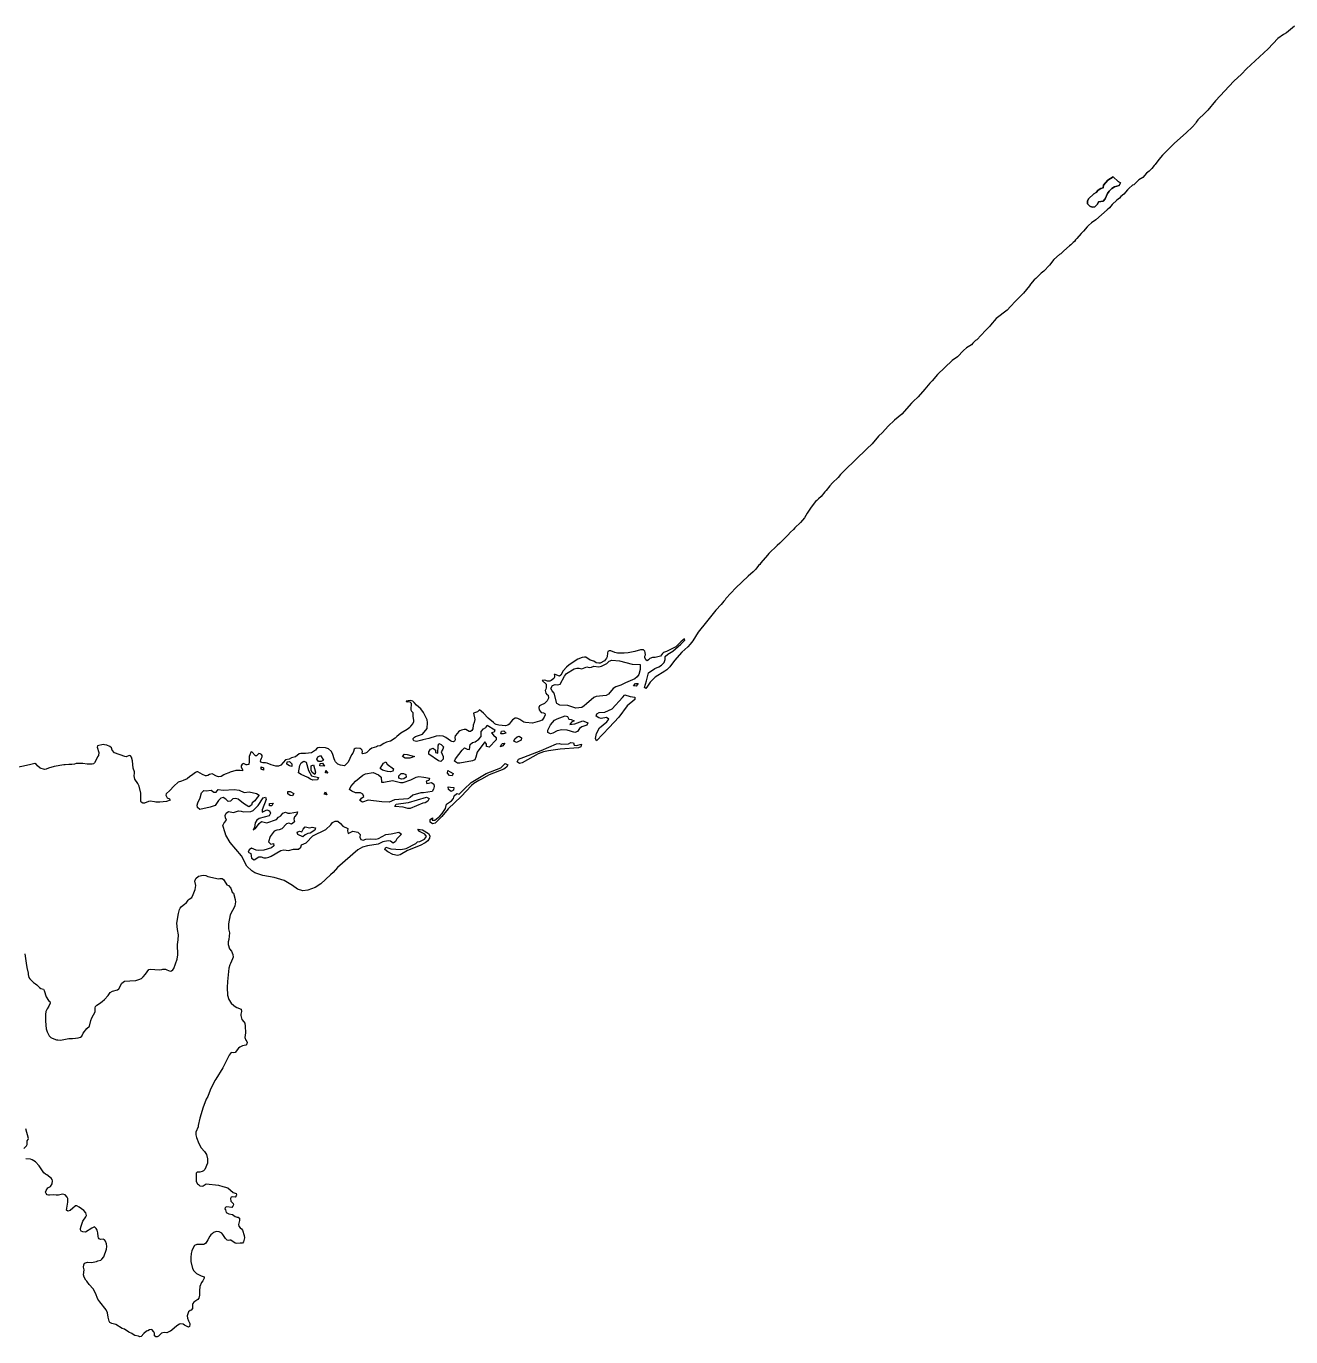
# Model space of a CAD drawing. Extents: x -58026 to 762744, y 5667851 to 6223244.
# Drawn here: x 436561 to 545289, y 5667851 to 5780524 of the extents above; entities that cross this region are included whole.
import ezdxf

# ---------------------------------------------------------------- set-up
doc = ezdxf.new("R2010")
doc.units = 0

# ---------------------------------------------------------------- blocks, each defined once
blk = doc.blocks.new('REGION0')
at = {"color": 7, "linetype": 'CONTINUOUS'}
for points in [[(545594.464255, 5780523.912166), (544912.244327, 5779952.608453), (544652.409527, 5779817.106035), (544172.600339, 5779457.009331), (543346.028661, 5778584.876851), (541477.833686, 5776845.810833), (541062.078216, 5776391.103387), (540386.356014, 5775793.974931), (538803.079696, 5774102.029322), (538170.450276, 5773319.888524), (538051.569939, 5773180.416913), (537935.856006, 5773079.987356), (537297.578182, 5772461.573232), (537156.862849, 5772271.70188), (537105.293339, 5772158.65489), (536836.734436, 5771868.054041), (536287.25611, 5771351.579168), (535303.823736, 5770481.896189), (534613.283751, 5769787.497532), (534485.786507, 5769674.750482), (534255.917105, 5769447.036832), (533936.324672, 5769068.343914), (533640.876071, 5768639.281248), (533538.80901, 5768551.049208), (533346.441709, 5768298.080699), (533116.770207, 5768058.349495), (532886.760627, 5767882.415306), (532554.519068, 5767528.467351), (532235.693498, 5767302.723301), (531788.768738, 5766899.375401), (531686.586235, 5766861.163179), (531367.422586, 5766558.494786), (531252.665171, 5766458.075227), (530919.730961, 5766092.079724), (530677.303139, 5765891.050643), (530549.385357, 5765751.399068), (530319.400513, 5765575.504871), (529936.80983, 5765197.451823), (529706.256023, 5764906.701004), (529489.184172, 5764730.066958), (528531.470586, 5763872.901431), (528148.46761, 5763608.825183), (527905.479071, 5763381.761401), (527790.952539, 5763268.314493), (527471.15396, 5762902.678917), (527266.384909, 5762713.307463), (526882.499627, 5762259.319871), (526780.407829, 5762171.117824), (526691.014631, 5762006.301372), (526588.485803, 5761943.174222), (526384.285715, 5761728.917833), (526269.041795, 5761653.393206), (525771.668959, 5761224.92042), (525515.50356, 5760960.534235), (525413.964233, 5760897.387089), (524928.481905, 5760469.154254), (524531.122914, 5759988.922004), (524058.767969, 5759471.937235), (523815.647496, 5759294.793292), (523356.114839, 5758828.218262), (523215.572669, 5758715.221262), (522908.753048, 5758348.825841), (522818.848608, 5758209.934112), (522319.175181, 5757565.545275), (521616.060284, 5756897.711211), (521194.689395, 5756417.818892), (520900.444687, 5756114.670597), (519968.919903, 5755384.909137), (519457.199297, 5754829.262238), (519380.818041, 5754715.595374), (519035.333657, 5754374.334837), (518293.636454, 5753554.721667), (518191.833261, 5753504.581873), (517948.910688, 5753277.428109), (517833.988356, 5753138.09647), (517413.211167, 5752862.062656), (517157.309635, 5752634.698935), (516633.170789, 5752104.636827), (516187.252021, 5751790.190832), (514921.918968, 5750592.49462), (514461.322597, 5750036.757738), (514244.118812, 5749822.221406), (513834.34158, 5749317.614118), (513258.583748, 5748673.465232), (512811.626004, 5748270.067343), (512671.009621, 5748118.058284), (511839.845008, 5747184.588289), (511214.719306, 5746655.316021), (510678.03853, 5746150.958681), (510179.074245, 5745607.449311), (509834.134087, 5745293.083299), (509283.913634, 5744623.539583), (508836.568336, 5744194.067001), (506919.929025, 5742340.574274), (506562.042891, 5741974.918702), (506369.758048, 5741721.860212), (505872.113099, 5741255.315175), (505641.748946, 5741002.486638), (505346.498246, 5740611.336255), (505232.243827, 5740484.911989), (504899.268388, 5740080.894225), (504669.184595, 5739903.930246), (504528.766113, 5739740.013611), (504426.517643, 5739664.838912), (504042.211824, 5739184.686646), (503708.939535, 5738653.784709), (503490.515366, 5738261.304598), (503131.812893, 5737844.6794), (502659.713569, 5737403.659169), (502532.117375, 5737251.910057), (502276.174614, 5737024.516342), (502046.041345, 5736759.600265), (501343.281019, 5736078.778844), (501113.477585, 5735889.837303), (500422.987075, 5735195.178699), (500283.088081, 5735057.256772), (499719.633048, 5734400.360482), (499630.314063, 5734235.464046), (499515.020668, 5734159.999406), (499284.714237, 5733857.171046), (499054.069726, 5733617.249881), (498632.533919, 5733239.246823), (497584.734485, 5732241.99981), (496716.273918, 5731321.587157), (496651.857382, 5731207.160448), (496537.083475, 5731106.800876), (496318.55211, 5730816.200027), (495858.780323, 5730310.432975), (495154.601712, 5729464.495163), (495039.712364, 5729326.053342), (494334.882331, 5728416.128555), (493885.805405, 5727694.755388), (493643.534253, 5727391.637087), (493438.303435, 5727177.310712), (492939.97408, 5726697.638348), (492300.525347, 5726004.07952), (491903.471452, 5725459.740319), (491635.720642, 5725182.94666), (491482.199513, 5725069.709709), (490640.669874, 5724566.542127), (490218.441416, 5724124.622078), (490039.102549, 5723871.843531), (489923.998808, 5723695.37945), (489821.618406, 5723581.172696), (489707.669083, 5723670.694474), (489902.163813, 5724240.628466), (489994.113222, 5724697.475476), (490071.129408, 5724926.04895), (490173.897366, 5725026.148575), (490314.126194, 5725102.223091), (490607.595792, 5725303.532115), (490951.200124, 5725452.951701), (491181.044788, 5725591.913416), (491423.67051, 5725831.084733), (491501.420576, 5726071.625771), (491502.797632, 5726325.504095), (491720.339496, 5726528.132851), (492166.101593, 5726804.776541), (492856.12209, 5727384.428554), (493175.211527, 5727737.236741), (493159.882502, 5727849.40391), (493035.419728, 5727776.178815), (492831.376311, 5727599.784719), (492409.980684, 5727170.852027), (492307.385889, 5727107.614899), (491620.135997, 5726769.823655), (491365.11677, 5726682.331464), (491262.81058, 5726607.096778), (491097.12683, 5726366.675715), (490752.961781, 5726292.160882), (490638.781575, 5726254.748497), (490409.975888, 5726256.698101), (490181.211429, 5726156.768441), (490078.798043, 5726042.571685), (489963.446927, 5725967.08705), (489824.834285, 5726044.031388), (489762.223589, 5726260.547317), (489763.732579, 5726374.624097), (489802.438572, 5726476.313398), (489777.783497, 5726691.779541), (489740.281397, 5726806.79613), (489627.049463, 5726909.295266), (489385.93273, 5726923.072462), (488902.379929, 5726773.612884), (488330.151318, 5726663.165365), (487974.104008, 5726627.462632), (487390.314723, 5726630.671979), (487162.284145, 5726682.681393), (486819.553873, 5726812.175035), (486680.388758, 5726826.142192), (486577.752735, 5726762.945055), (486539.005512, 5726661.12578), (486499.532656, 5726318.40554), (486459.944357, 5726204.598705), (486268.005839, 5725977.574915), (485911.595711, 5725776.885765), (485784.857085, 5725765.11816), (485569.145798, 5725804.460152), (485353.442757, 5725932.674055), (485062.578845, 5726023.235621), (484922.762309, 5726113.187312), (484796.790546, 5726202.379157), (484670.431228, 5726266.616082), (484568.273463, 5726280.393277), (484352.842535, 5726255.678308), (483996.358194, 5726105.948785), (483256.029802, 5725628.056059), (483026.630413, 5725426.177151), (482732.633081, 5725110.851334), (482526.223106, 5724718.58118), (482411.721313, 5724656.083901), (482044.970896, 5724784.987663), (481943.126473, 5724785.867484), (481980.265756, 5724683.638292), (481979.82048, 5724569.681488), (481928.292199, 5724455.604708), (481813.246179, 5724367.122718), (481698.488764, 5724266.773144), (481583.335549, 5724229.220788), (481367.673737, 5724217.513171), (481140.137909, 5724295.547287), (480923.725726, 5724270.842316), (481252.240163, 5723964.134745), (481262.415535, 5723634.481845), (481224.039375, 5723520.764992), (481184.451077, 5723405.928366), (481247.474065, 5723177.384886), (481334.945981, 5723062.288313), (481436.691454, 5723023.586191), (481459.878768, 5722744.223055), (481344.634848, 5722528.796904), (481242.336904, 5722402.612588), (481114.650005, 5722301.883092), (480809.050769, 5722151.243754), (480706.513695, 5722089.076408), (480629.291364, 5721962.502172), (480678.980821, 5721746.6861), (480741.385371, 5721631.099628), (480842.56188, 5721529.250359), (481046.061072, 5721502.775748), (481159.416693, 5721438.238884), (481171.867918, 5721324.532029), (481106.602061, 5721108.216059), (480914.968639, 5720869.184713), (480685.264155, 5720768.205267), (480087.283772, 5720594.290667), (479478.394138, 5720648.899552), (479351.614282, 5720688.191554), (478997.776857, 5720918.294717), (478833.132084, 5720995.648972), (478718.358177, 5721034.181129), (478591.413404, 5721035.390882), (478375.57843, 5720896.769099), (478247.53696, 5720758.047335), (478080.220533, 5720505.478745), (477978.606994, 5720442.281608), (477762.269023, 5720367.556818), (477203.852201, 5720447.43056), (476975.763902, 5720499.369988), (476861.732121, 5720550.859507), (476748.203337, 5720666.375994), (476267.454123, 5721036.700616), (475877.137083, 5721470.962223), (475523.299659, 5721740.197421), (475356.791325, 5721588.548289), (475026.405081, 5721476.441108), (475137.220983, 5720930.062322), (475071.715996, 5720676.743884), (474981.333296, 5720422.905552), (474953.264442, 5720105.450169), (474877.105825, 5719978.825943), (474762.117526, 5719891.353748), (474660.066957, 5719892.133589), (474356.619887, 5720058.389748), (474229.600901, 5720059.649492), (473974.779575, 5720010.109576), (473847.579181, 5719934.344997), (473732.417719, 5719846.852806), (473630.40838, 5719758.630763), (473438.6925, 5719518.639613), (473412.800549, 5719379.07802), (473436.482613, 5719162.652073), (473371.967128, 5719049.365132), (473269.891821, 5719011.182904), (473168.682328, 5719024.940104), (473054.551597, 5719076.379634), (472638.054002, 5719383.217178), (472409.874999, 5719486.186219), (472054.421388, 5719514.360484), (471813.016051, 5719490.095423), (471188.929325, 5719278.578477), (470668.228996, 5719180.258489), (470565.848593, 5719155.023626), (470107.808434, 5719031.138842), (469892.451718, 5719095.355771), (469830.30279, 5719197.984881), (469830.088398, 5719298.964327), (469932.485292, 5719413.101095), (470034.42042, 5719463.300877), (470619.82589, 5719663.000229), (471029.124863, 5720142.762574), (471071.566223, 5720675.444149), (471034.534137, 5720904.567511), (470707.973965, 5721528.120589), (470494.225189, 5721847.355609), (470127.911802, 5722141.275783), (469913.404409, 5722396.473838), (469799.504561, 5722485.92563), (469571.902767, 5722563.959747), (469240.708431, 5722489.784845), (469227.968602, 5722477.52734), (469329.755304, 5722438.745234), (469431.220418, 5722462.890319), (469545.450099, 5722449.453054), (469646.915213, 5722334.656421), (469670.630261, 5722208.242152), (469643.353008, 5721852.824496), (469629.862807, 5721738.587749), (469692.341569, 5721623.981077), (469793.798437, 5721509.174445), (469804.32838, 5721165.554388), (469865.726937, 5720873.053926), (469864.349881, 5720708.047512), (469800.403358, 5720568.755865), (469608.077286, 5720354.639447), (469531.827964, 5720228.075209), (469314.525229, 5720064.338537), (468766.621859, 5719750.502418), (468421.838372, 5719473.058891), (468281.254972, 5719321.149811), (467873.118663, 5719057.293518), (467529.819427, 5718983.88846), (467313.431981, 5718870.151611), (466994.210611, 5718656.335132), (466778.037557, 5718619.592611), (466675.483991, 5718557.355279), (466281.068767, 5718444.838182), (466065.15958, 5718307.106217), (465860.258595, 5718079.742496), (465745.723818, 5718016.225425), (465504.194793, 5717955.037879), (465440.957413, 5718056.627201), (465479.432522, 5718170.424038), (465455.239215, 5718272.853189), (465367.033419, 5718374.902417), (465264.966358, 5718425.612095), (464961.139979, 5718466.003874), (464858.784314, 5718440.699024), (464757.442887, 5718365.564318), (464704.933351, 5718162.485654), (464640.698224, 5718036.141371), (464538.35905, 5717872.014779), (464241.953931, 5717251.71104), (464024.313117, 5717011.040027), (463922.67484, 5716948.882679), (463592.981247, 5716988.664582), (463351.790302, 5717091.313688), (463149.659921, 5717283.904487), (463099.442729, 5717385.763754), (463037.483455, 5717525.295352), (462938.219981, 5717907.007656), (462799.376455, 5718174.903126), (462559.776957, 5718391.619015), (462293.881462, 5718482.690477), (461773.189378, 5718523.372197), (461646.261097, 5718473.612325), (461531.025423, 5718398.147686), (461441.467308, 5718284.200879), (461084.884017, 5718045.549456), (460576.288587, 5717985.451689), (460169.158271, 5718000.518622), (460030.009648, 5717963.53615), (459710.36774, 5717723.564995), (459380.393789, 5717637.442525), (459162.851924, 5717523.695678), (458857.615506, 5717450.110656), (458461.749013, 5716994.643365), (458257.746825, 5716907.241155), (458028.759729, 5716909.140769), (457635.56489, 5717012.59971), (457268.435164, 5717167.548171), (457128.882495, 5717193.432902), (456912.940325, 5717194.702643), (456786.094502, 5717233.964652), (456710.686256, 5717348.301379), (456724.15172, 5717462.448145), (456788.345617, 5717589.86221), (456852.786891, 5717703.179145), (456853.298133, 5717817.255925), (456791.165696, 5717919.785055), (456676.795836, 5717983.302126), (456574.761759, 5717984.081968), (456370.726587, 5717807.637882), (456268.79146, 5717808.407726), (455966.869871, 5718127.782718), (455864.456485, 5718103.467667), (455787.531004, 5717874.884194), (455735.186384, 5717747.76007), (455732.95176, 5717303.870423), (455693.239774, 5717063.179415), (455565.420942, 5717013.309565), (455464.112499, 5717026.166948), (455235.949987, 5717129.086), (455121.085376, 5717078.616272), (455044.118665, 5716940.024482), (455056.594628, 5716825.357823), (455169.051452, 5716621.809254), (455156.229164, 5716520.639847), (454952.762956, 5716547.124456), (454571.392658, 5716523.86919), (454100.505473, 5716386.567137), (453985.904729, 5716324.099852), (453655.51024, 5716211.882694), (453553.707046, 5716161.682912), (453323.730449, 5716023.730991), (453095.353545, 5715999.755871), (452930.263497, 5716051.155409), (452538.247813, 5716244.476059), (452321.662467, 5716181.818813), (452181.573818, 5716093.756738), (452067.203957, 5716069.321711), (451964.856538, 5716083.018923), (451724.415964, 5716198.745368), (451319.512026, 5716429.878321), (451217.849012, 5716417.60082), (451115.889147, 5716367.371044), (450783.853735, 5716102.215016), (450643.534202, 5716027.220281), (450401.30428, 5715812.983888), (450057.139231, 5715688.549217), (449917.627791, 5715625.532044), (449611.830656, 5715525.832337), (449241.32838, 5715184.911731), (448921.702963, 5714806.008855), (448601.887892, 5714529.075224), (448575.674353, 5714401.621167), (448676.092245, 5714197.852644), (448891.317027, 5714095.593458), (448929.528269, 5713993.414256), (448623.112695, 5713880.797179), (448063.813568, 5713808.591876), (447695.554162, 5713823.488844), (447582.107836, 5713849.043643), (447213.328942, 5713890.005305), (447086.911903, 5713865.190356), (446717.234211, 5713715.1309), (446590.74296, 5713741.36556), (446451.396437, 5713805.342538), (446413.152211, 5713907.511742), (446418.182176, 5714593.362139), (446269.484866, 5715177.953147), (446169.248383, 5715419.643952), (445905.274169, 5715789.828601), (445830.154528, 5716070.081557), (445870.17161, 5716297.845196), (445857.654419, 5716412.611836), (445770.701991, 5716730.627105), (445686.619116, 5717378.575217), (445611.920013, 5717683.793091), (445523.722462, 5717785.832321), (445422.216119, 5717811.667062), (445167.534972, 5717712.147319), (445053.676354, 5717750.649482), (444141.19947, 5718061.576194), (443964.499273, 5718277.732196), (443889.824907, 5718493.938188), (443763.317163, 5718609.23472), (443484.920968, 5718725.111133), (443281.347564, 5718752.635531), (443167.043671, 5718765.132987), (442696.708958, 5718653.905627), (442670.817007, 5718552.406287), (442807.887677, 5718094.519488), (442780.668144, 5717827.983741), (442690.244216, 5717714.036934), (442587.69065, 5717460.838472), (442445.573524, 5717195.80242), (442344.199114, 5717119.607929), (442242.09907, 5717082.475487), (441797.408933, 5717072.687479), (441429.388656, 5717125.706687), (441086.097667, 5717140.153747), (440870.139004, 5717141.433486), (440718.390732, 5717092.143519), (440476.193793, 5717054.831114), (440235.184256, 5717056.580758), (439917.142042, 5717020.678066), (439802.846394, 5717034.235306), (438976.36542, 5716886.125453), (438480.46859, 5716750.373085), (438276.342714, 5716662.011071), (438123.299844, 5716625.638475), (437755.832039, 5716741.524886), (437528.642537, 5716933.615787), (437453.209553, 5717048.882325), (437301.535493, 5717125.59671), (436957.955899, 5717064.069234), (436589.201742, 5716965.039391), (435771.337676, 5716790.254968)], [(436436.04343, 5700787.002383), (436571.514406, 5699986.165391), (436619.183632, 5699592.35555), (436717.713226, 5699109.613811), (436717.234967, 5698995.637011), (436779.746712, 5698740.998841), (436867.268104, 5698625.952259), (437195.955703, 5698319.264684), (437347.679238, 5698191.620666), (437486.324864, 5698114.706321), (437701.590875, 5697871.47583), (437814.97948, 5697806.998954), (438043.587267, 5697729.994628), (438118.830597, 5697627.705449), (438280.737749, 5697080.40685), (438469.460388, 5696774.5791), (438582.593372, 5696672.139952), (438607.33915, 5696545.705687), (438516.511175, 5696266.782461), (438350.613034, 5696039.208783), (438234.684709, 5695810.695296), (438207.93519, 5695570.214245), (438230.306166, 5695137.802262), (438229.481581, 5694998.850545), (438263.190593, 5694324.707765), (438350.769705, 5694070.689469), (438539.277951, 5693726.909445), (438665.323927, 5693586.71798), (438791.650262, 5693521.561243), (439172.360893, 5693392.987414), (439273.924957, 5693367.132676), (439501.90606, 5693365.213067), (440214.693333, 5693500.815466), (440544.650793, 5693498.97584), (440785.874722, 5693535.298447), (441027.552172, 5693546.536159), (441230.771005, 5693621.070988), (441333.819321, 5693710.282829), (441462.198871, 5693963.041381), (441782.253071, 5694366.919173), (442011.800885, 5694568.918056), (442129.4361, 5695038.32251), (442206.518252, 5695265.93618), (442502.659504, 5695798.337812), (442479.183585, 5696140.648135), (442517.724662, 5696255.454767), (442620.401915, 5696355.744353), (442862.285511, 5696493.996212), (443092.451763, 5696670.990186), (443296.519918, 5696847.354287), (443615.840238, 5697188.334882), (443770.293148, 5697440.573539), (443986.812527, 5697554.30039), (444419.199865, 5697665.767702), (444533.973771, 5697766.227253), (444791.326572, 5698247.769237), (445008.398423, 5698424.403284), (445465.498556, 5698459.416157), (445973.88784, 5698481.541653), (446254.073383, 5698555.686561), (446470.831892, 5698656.366068), (446623.825287, 5698794.787893), (446815.788542, 5699022.911459), (447110.80836, 5699427.169173), (447211.910657, 5699464.461583), (448012.178091, 5699395.955527), (448215.594824, 5699420.370557), (448316.705367, 5699457.652969), (448533.488614, 5699469.380581), (448660.070569, 5699392.186294), (448938.499748, 5699276.249893), (449053.413834, 5699326.809601), (449154.631573, 5699402.03429), (449245.096731, 5699515.921108), (449529.248525, 5700326.956024), (449595.215279, 5700694.261261), (449574.806815, 5701583.470265), (449628.817095, 5701989.527613), (449644.484199, 5702420.759837), (449570.477746, 5702878.946574), (449522.973437, 5703399.78056), (449668.388902, 5704249.75755), (449746.188443, 5704579.280476), (449797.560053, 5704693.357256), (449875.079235, 5704807.034118), (450206.174621, 5705071.240339), (450309.025037, 5705121.490111), (450475.47565, 5705374.988512), (450577.320073, 5705475.168121), (450794.878428, 5705626.887239), (450922.606557, 5705867.598243), (451078.015984, 5706297.910654), (451131.242909, 5706652.908395), (451069.465043, 5707009.415829), (451147.998465, 5707262.134389), (451365.020841, 5707438.808427), (451784.495186, 5707550.895612), (452012.566993, 5707498.896197), (452165.131604, 5707421.361979), (453103.195343, 5707224.871974), (453218.233117, 5707262.394336), (453408.200878, 5707261.514515), (453534.403525, 5707159.375305), (453710.328613, 5706840.250262), (453811.043355, 5706712.556254), (453963.7399, 5706635.871863), (454152.759389, 5706406.148622), (454277.568488, 5706087.933394), (454378.81921, 5705985.194306), (454540.45425, 5705450.90306), (454551.734565, 5705210.27204), (454524.960308, 5705108.692716), (454498.919932, 5704880.269211), (454100.406523, 5704133.801152), (453942.778964, 5703347.541193), (453965.174677, 5702915.209193), (454039.651142, 5702571.959061), (453985.236816, 5702000.915295), (453932.595346, 5701797.856627), (453918.643377, 5701569.613085), (454043.353526, 5701213.45558), (454220.812341, 5701009.397116), (454332.452827, 5700703.979282), (454344.285614, 5700487.323382), (454305.249787, 5700348.491641), (454125.177039, 5699942.734232), (454073.055058, 5699816.589908), (453995.107091, 5699537.03681), (453861.260547, 5698395.459175), (453845.552213, 5697875.345043), (453878.824195, 5697227.226965), (453978.821549, 5696858.601998), (454180.086116, 5696527.06948), (454407.399306, 5696322.081205), (454533.808099, 5696257.89427), (454659.738633, 5696168.722421), (455052.694343, 5696026.371396), (455064.502392, 5695810.705294), (455012.454623, 5695582.691706), (455011.64653, 5695480.702465), (455111.256329, 5695136.912443), (455261.916151, 5694920.376518), (455350.410552, 5694805.349931), (455399.019804, 5694551.491604), (455421.489729, 5693980.217885), (455368.130871, 5693586.17809), (455443.118579, 5693357.884559), (455530.565758, 5693242.857972), (455568.851213, 5693140.638779), (455542.027481, 5693039.169432), (455452.667267, 5692926.252416), (455147.834895, 5692876.592524), (454918.36954, 5692763.535537), (454816.310725, 5692675.393478), (454534.715142, 5692296.240653), (454420.246332, 5692271.835621), (454191.028352, 5692285.712796), (454088.598474, 5692172.595821), (454025.113719, 5692058.139118), (453472.262842, 5690969.470713), (452856.570386, 5690008.216374), (452767.028763, 5689894.269568), (452380.735695, 5689046.092212), (452173.789741, 5688501.733014), (452045.797746, 5688274.009367), (451916.544136, 5687969.261397), (451774.690877, 5687602.286094), (451475.877971, 5686638.962176), (451345.857498, 5686004.381343), (451332.10343, 5685903.09196), (451138.532235, 5685435.017235), (451137.517996, 5685206.063838), (451199.567975, 5684977.500362), (451399.678124, 5684468.024064), (451600.711808, 5684098.609257), (451903.622898, 5683779.404231), (452066.865878, 5683537.023567), (452153.521456, 5683143.033762), (452138.357348, 5682787.816066), (451906.327535, 5682242.95697), (451816.975566, 5682128.990168), (451702.284118, 5682066.472893), (451485.863689, 5682003.775655), (451384.563492, 5682017.462869), (451270.160648, 5681993.007847), (451167.854458, 5681916.803358), (451175.720993, 5681193.170651), (451289.093106, 5680989.78205), (451377.199953, 5680937.732645), (451478.425937, 5680835.923368), (451681.240723, 5680796.441404), (451783.761306, 5680821.706262), (452025.776836, 5680997.970384), (453091.79134, 5680889.41248), (453460.141451, 5680773.526069), (453573.95884, 5680734.024109), (453890.648736, 5680656.089972), (454345.514245, 5680247.243192), (454624.091848, 5680169.389039), (454649.266411, 5680067.989678), (454623.621835, 5679966.410355), (454520.763174, 5679865.160964), (454305.579621, 5679879.458053), (454178.222556, 5679854.633107), (454126.686029, 5679740.576322), (454163.437757, 5679524.390326), (454364.826012, 5679319.921945), (454377.343204, 5679206.245084), (454338.092985, 5679079.390905), (454235.671353, 5678965.264135), (453804.685809, 5679018.683262), (453664.852782, 5678968.703435), (453638.259934, 5678855.126553), (453688.534846, 5678753.207299), (453764.083272, 5678549.008863), (453991.751033, 5678421.054907), (454308.811992, 5678368.085689), (454535.638677, 5678189.062129), (454688.063109, 5678124.465277), (454789.429272, 5678149.680145), (454903.395086, 5678060.228352), (454889.847164, 5677856.949729), (454823.699001, 5677501.662047), (454848.576714, 5677374.297972), (454948.788459, 5677221.499073), (455062.737782, 5677132.037283), (455151.223937, 5677017.020694), (455314.005149, 5676571.701338), (455325.458627, 5676368.132774), (455234.292572, 5676013.155028), (455169.793578, 5675899.8081), (455068.114072, 5675887.580589), (454966.574745, 5675913.295354), (454648.738677, 5675864.305326), (454534.294604, 5675890.829927), (454167.700858, 5676146.617862), (454066.48312, 5676160.455046), (453951.989572, 5676135.92004), (453837.545499, 5676161.444844), (453685.821964, 5676289.058869), (453472.691626, 5676659.243519), (453371.21002, 5676773.950171), (453143.987535, 5676876.919212), (452914.777801, 5676890.866373), (452672.852975, 5676803.514153), (452571.214698, 5676740.317017), (452443.758683, 5676626.570169), (452354.283027, 5676513.613161), (452186.52957, 5676184.100233), (452006.794902, 5675906.226793), (451892.086962, 5675804.647469), (451790.663077, 5675780.502384), (451231.669047, 5675783.151845), (451027.774055, 5675695.659654), (450834.804807, 5675328.564375), (450809.143739, 5675227.075033), (450743.877881, 5675011.70887), (450704.421516, 5674668.868654), (450714.258809, 5674313.241041), (450850.339977, 5673716.482509), (450963.794549, 5673511.994132), (451203.517734, 5673294.298444), (451608.850456, 5673089.390152), (451849.587881, 5673011.625981), (451849.076638, 5672897.64918), (451733.362705, 5672657.228117), (451618.176506, 5672530.783855), (451502.058527, 5672175.266219), (451461.439498, 5671794.473729), (451471.243807, 5671438.846116), (451406.13462, 5671173.540118), (451316.741422, 5671059.563318), (450972.823748, 5670833.029428), (450883.356338, 5670719.162605), (450856.66454, 5670617.563285), (450868.307672, 5670401.887186), (450854.842208, 5670287.610446), (450753.006031, 5670148.468768), (450650.54317, 5670123.183915), (450523.045925, 5670010.40687), (450406.235295, 5669642.991657), (450417.631052, 5669439.313115), (450505.696669, 5669210.24974), (450631.198419, 5669006.061302), (450643.427006, 5668904.372), (450604.34995, 5668726.558194), (450501.70568, 5668664.320862), (450159.915434, 5668843.824325), (450046.972105, 5668933.226127), (449843.151326, 5668972.768079), (449741.743932, 5668948.483022), (449499.382077, 5668784.226456), (449090.561363, 5668418.350929), (448976.265715, 5668342.806306), (448874.511996, 5668292.646515), (448645.434196, 5668205.584237), (448428.914816, 5668231.798901), (448187.303333, 5668170.501378), (447944.636381, 5667892.218021), (447829.417198, 5667854.725653), (447715.410155, 5667855.185559), (447601.757683, 5667932.669788), (447577.762276, 5668161.123287), (447540.260176, 5668275.180071), (447363.865075, 5668479.318519), (447147.67553, 5668442.456022), (447020.42566, 5668367.69124), (446893.274741, 5668329.978917), (446675.534977, 5668141.177347), (446446.135589, 5667888.238831), (446317.953939, 5667851.406329), (446204.812709, 5667902.905846), (445886.81997, 5667954.875268), (445747.910477, 5668044.806962), (445633.977646, 5668134.248757), (445393.495843, 5668249.885219), (445001.702797, 5668519.160409), (444798.813798, 5668558.682365), (444267.352642, 5668904.851903), (443912.377291, 5668995.993351), (443760.455855, 5669085.685095), (443697.234967, 5669187.224427), (443597.773593, 5669530.994453), (443549.123112, 5669924.734309), (443449.505067, 5670179.492453), (442881.490083, 5670868.792148), (442717.702877, 5671085.118116), (442517.60922, 5671594.614409), (442330.189425, 5671976.346709), (441963.480237, 5672334.103888), (441775.120416, 5672626.924286), (441686.832161, 5672729.923321), (441535.586885, 5672971.514145), (441486.07059, 5673175.352655), (441539.24804, 5673619.442262), (441490.3172, 5673848.255687), (441503.766172, 5674051.564304), (441581.021487, 5674178.208526), (441822.921575, 5674265.460766), (442166.278532, 5674250.013911), (442610.440935, 5674323.848882), (442726.072409, 5674386.39615), (442967.65091, 5674448.64348), (443069.181991, 5674511.860612), (443248.166287, 5674738.774425), (443456.151218, 5675373.185292), (443495.591091, 5675626.953638), (443471.810076, 5675842.299805), (443383.727967, 5676071.393174), (443283.310075, 5676187.089624), (443181.193539, 5676237.849292), (442940.480853, 5676226.56159), (442838.710642, 5676265.333698), (442763.384855, 5676367.662869), (442738.243276, 5676469.022238), (442727.878249, 5676799.664936), (442665.902484, 5677028.278403), (442564.841416, 5677169.039751), (442426.055611, 5677296.873731), (442196.614993, 5677183.876731), (441648.266347, 5676843.895933), (441419.716281, 5676870.940429), (441293.604338, 5676922.160003), (441243.073804, 5677036.976632), (441231.31523, 5677163.630852), (441282.843511, 5677366.779502), (441438.60751, 5677785.004373), (441694.476059, 5678151.579758), (441733.693294, 5678278.383947), (441683.979099, 5678494.210017), (441520.439269, 5678698.638406), (441128.069014, 5678992.918506), (440900.335286, 5679121.832266), (440772.664879, 5679109.994676), (440760.485767, 5679071.732464), (440555.477586, 5678895.27838), (440351.417677, 5678718.834295), (440135.087952, 5678644.169493), (440021.113892, 5678733.631283), (440153.006172, 5679418.271927), (440128.854094, 5679748.704668), (440079.519208, 5679850.533941), (439902.835502, 5680067.599758), (439686.711923, 5680119.879116), (439343.025133, 5680020.359373), (439127.033487, 5680021.579125), (438912.220997, 5680060.871127), (438568.146652, 5680024.338563), (438467.209272, 5680025.108407), (438365.356604, 5680063.820527), (438277.802229, 5680178.887106), (438227.304678, 5680293.683739), (438266.571389, 5680419.518126), (438432.56848, 5680647.101802), (438636.669618, 5680773.656042), (438803.285148, 5681013.227278), (438829.976946, 5681254.708125), (438792.466601, 5681368.834895), (438704.714326, 5681496.88883), (438591.045362, 5681573.353266), (438337.658813, 5681778.801448), (438211.258265, 5681842.958389), (438084.717539, 5681958.154941), (437681.95752, 5682544.175658), (437354.490305, 5682888.835503), (437075.871473, 5683055.641551), (436936.442491, 5683120.558337), (436529.980088, 5683147.702812)], [(436345.248439, 5684050.369077), (436587.503098, 5684265.625262), (436651.985601, 5684379.012182), (436654.211979, 5684684.000103), (436730.461301, 5684810.684317), (436757.194328, 5684912.223649), (436533.31141, 5685726.018003)]]:
    blk.add_lwpolyline(points, dxfattribs=at)
blk.add_lwpolyline([(527909.354618, 5765696.240296), (527822.014635, 5765485.493193), (527804.137644, 5765249.321265), (528015.486879, 5765040.993669), (528219.282921, 5764953.401499), (528454.231763, 5764993.523332), (528656.024064, 5765230.705054), (528749.490709, 5765434.653541), (529169.171201, 5765482.643773), (529332.55436, 5765687.102156), (529519.842221, 5766133.81123), (529671.054514, 5766351.956827), (529891.432949, 5766557.524984), (530125.903531, 5766711.553632), (530544.083279, 5766829.489626), (530651.312238, 5767046.675419), (530433.960028, 5767165.891153), (530017.429449, 5767570.558784), (529562.745349, 5767292.945291), (529171.41407, 5766857.743875), (529154.180256, 5766640.548085), (528944.57914, 5766582.049992), (528723.895609, 5766434.370052), (528559.465228, 5766229.011852), (528344.817655, 5766125.352951)], close=True, dxfattribs=at)

msp = doc.modelspace()

# ---------------------------------------------------------------- linework, layer by layer
at = {"color": 7, "linetype": 'CONTINUOUS'}
for points in [[(527909.354618, 5765696.240296), (528344.817655, 5766125.352951), (528559.465228, 5766229.011852), (528723.895609, 5766434.370052), (528944.57914, 5766582.049992), (529154.180256, 5766640.548085), (529171.41407, 5766857.743875), (529562.745349, 5767292.945291), (530017.429449, 5767570.558784), (530433.960028, 5767165.891153), (530651.312238, 5767046.675419), (530544.083279, 5766829.489626), (530125.903531, 5766711.553632), (529891.432949, 5766557.524984), (529671.054514, 5766351.956827), (529519.842221, 5766133.81123), (529332.55436, 5765687.102156), (529169.171201, 5765482.643773), (528749.490709, 5765434.653541), (528656.024064, 5765230.705054), (528454.231763, 5764993.523332), (528219.282921, 5764953.401499), (528015.486879, 5765040.993669), (527804.137644, 5765249.321265), (527822.014635, 5765485.493193)], [(488886.853004, 5724412.383505), (488098.385373, 5724087.349665), (487690.240818, 5723873.563181), (487269.743988, 5723724.433536), (487040.888825, 5723585.581798), (486618.445976, 5723105.629491), (486415.078718, 5722993.212374), (485575.528081, 5722896.971963), (485372.56487, 5722809.499768), (484746.672304, 5722267.150161), (484529.641682, 5722090.526113), (484325.482823, 5721965.061651), (483804.032122, 5721904.773922), (483119.536341, 5722124.729151), (482434.578793, 5722141.785679), (482194.319628, 5722295.494392), (481945.204426, 5723172.555869), (481781.615121, 5723389.891631), (481681.230212, 5723593.620162), (481822.902063, 5723833.621311), (482026.599155, 5723934.070865), (482242.368162, 5723894.708877), (482458.112433, 5723944.45875), (482830.882316, 5724640.237126), (483022.771358, 5724867.350898), (483673.673569, 5725270.288881), (483901.951523, 5725344.323812), (484118.132823, 5725330.996524), (484321.153755, 5725278.467217), (484754.167777, 5725453.851518), (484956.430091, 5725389.204676), (485172.883504, 5725412.909851), (485376.580596, 5725513.379401), (485807.508419, 5725459.780311), (486036.660432, 5725496.692797), (486470.226925, 5725735.124265), (486687.702822, 5725936.783218), (486903.644993, 5726024.355393), (487576.530625, 5725969.056649), (488666.590012, 5725670.967324), (489339.838461, 5725640.713482), (489337.282249, 5725209.831187), (489232.510551, 5724790.806479), (489091.185026, 5724575.780246)], [(488955.648083, 5724012.124977), (489184.659917, 5724004.116607), (488998.806832, 5723772.16382), (488782.21324, 5723805.487037)], [(488484.018773, 5722904.360459), (488902.948892, 5722850.581406), (488888.353748, 5722647.272789), (488237.797862, 5722093.405527), (487507.422204, 5721119.913678), (486676.348295, 5720223.196202), (485602.681646, 5719087.367397), (485515.234468, 5719291.275892), (485580.830159, 5719722.608096), (485838.537531, 5720191.012753), (486476.633946, 5720719.645152), (486655.560521, 5720947.428787), (486440.59136, 5721088.650042), (486008.385432, 5721015.224987), (485792.715374, 5721054.566979), (485577.647263, 5721195.778236), (485630.263996, 5721397.82711), (485833.672483, 5721511.26402), (486303.644378, 5721546.48685), (486953.062338, 5721834.52822), (487823.188565, 5722819.047824), (488040.342875, 5723033.654142)], [(475347.704404, 5718109.846369), (475205.191477, 5717678.964073), (475127.845458, 5717463.337964), (474924.222579, 5717362.9384), (473843.208883, 5717154.390849), (473639.93233, 5717168.038071), (473399.219643, 5717347.671507), (473476.639875, 5717550.220279), (474040.515446, 5718283.241075), (474257.908885, 5718484.900028), (474485.692087, 5718355.916282), (474688.61407, 5718355.346398), (474729.381524, 5718774.151151), (474933.499154, 5718950.455265), (475163.112934, 5719012.422652), (475481.254099, 5719226.349108), (475686.204559, 5719453.682835), (475676.4992, 5719898.292336), (475881.466151, 5720125.626062), (476084.957097, 5720238.083172), (476187.444696, 5720441.24182), (476845.891854, 5720042.702941), (476781.318648, 5719840.44411), (476577.01961, 5719764.949477), (476728.462786, 5719561.430903), (476955.454388, 5719369.459978), (476979.961037, 5719166.011389), (476378.624596, 5718548.177148), (476137.920155, 5718586.959254), (476126.532644, 5718790.547814), (476001.006156, 5718994.79624)], [(483429.448153, 5720929.062525), (483670.103119, 5720801.388513), (483453.418822, 5720700.63902), (483300.309986, 5720485.372837), (483732.458193, 5720558.837883), (484406.663161, 5720809.416879), (484634.726722, 5720706.43784), (484837.417821, 5720628.923618), (484759.849163, 5720426.264868), (484339.995509, 5720289.192769), (484136.463335, 5720137.87357), (483956.769896, 5719898.052384), (483740.019633, 5719797.302892), (483081.539491, 5720016.858202), (482624.431112, 5720032.854946), (482204.519737, 5719946.71248), (481847.837496, 5719758.040883), (481643.579687, 5719683.67602), (481403.872993, 5719812.389821), (481417.41267, 5720014.488684), (481636.578965, 5720458.088391), (481994.630016, 5720861.706235), (482211.017462, 5720975.373099), (482911.023676, 5721237.559732), (483114.415672, 5721172.083059), (483227.020921, 5720955.607122)], [(477630.813773, 5719934.974869), (477825.852728, 5719747.323065), (477610.174425, 5719692.564211), (477382.061388, 5719700.582579), (477428.543212, 5719905.550858)], [(478784.300194, 5719435.336569), (478947.74932, 5719501.913017), (479153.87069, 5719353.423242), (479107.33939, 5719149.454759), (478705.074122, 5718938.777642), (478473.53906, 5719061.662629), (478583.975653, 5719267.020829)], [(472003.016795, 5717381.174688), (471168.001372, 5717944.679988), (471169.617558, 5718148.648471), (471322.87482, 5718362.924855), (471539.534379, 5718463.56437), (471754.091248, 5718297.328207), (471753.505793, 5718093.369722), (471955.949516, 5718028.832859), (471985.337705, 5718651.23617), (472049.861437, 5718853.534993), (472252.676223, 5718764.033211), (472442.042037, 5718559.284887), (472389.516009, 5718356.146235), (472249.361393, 5718141.269972), (472399.147155, 5717734.652738), (472409.899736, 5717517.976842), (472205.353322, 5717316.637824)], [(477412.25767, 5718774.65105), (477512.502399, 5718852.835135), (477715.787198, 5718882.259146), (477554.613926, 5718662.863803), (477352.821624, 5718569.422823)], [(482591.274572, 5718801.735537), (483188.248962, 5718835.748613), (483391.81412, 5718949.135534), (483607.236802, 5718921.841089), (483682.636802, 5718718.602458), (483885.179476, 5718692.047863), (484305.709289, 5718791.197682), (484240.839232, 5718562.814168), (484036.787569, 5718475.411959), (482461.460245, 5718383.110746), (481457.124656, 5718237.250436), (481037.526623, 5718138.050628), (480591.599609, 5717963.426172), (479190.234863, 5717184.244772), (478973.303191, 5717135.514691), (478759.051419, 5717288.743502), (478900.113077, 5717516.7071), (479332.269531, 5717679.074051), (480834.827279, 5718266.624457), (482146.708123, 5718842.027335), (482375.274681, 5718853.964905)], [(459410.8292, 5717109.280031), (459402.863714, 5716880.19666), (459197.674125, 5716939.734541), (458979.73646, 5717075.886828), (459001.381801, 5717279.295425), (459203.940966, 5717295.762073)], [(460766.198627, 5715927.370605), (460209.480449, 5716197.035716), (459981.548821, 5716338.047013), (460086.642107, 5716972.087956), (460215.598866, 5717199.891587), (460419.221745, 5717351.270774), (460622.135481, 5717260.719206), (460833.897008, 5716535.586805), (461084.5212, 5716090.167468), (461705.697143, 5715933.829291), (461616.155519, 5715730.990578), (461209.775575, 5715708.045248), (460994.187976, 5715785.339515)], [(461047.282967, 5716556.272594), (461052.032573, 5716937.145069), (461254.270151, 5717017.578697), (461443.718423, 5716398.964614), (461372.103266, 5716193.436448), (461152.706086, 5716354.603643)], [(461633.93356, 5717710.637626), (461873.557795, 5717816.766024), (462122.21123, 5717415.35773), (461908.594387, 5717309.809214), (461692.759413, 5717305.000193), (461536.46768, 5717505.549371)], [(462025.759589, 5717159.339841), (462221.235574, 5716908.700858), (461801.983866, 5716926.567222), (461823.530258, 5717129.96582)], [(467590.467612, 5717074.937021), (468144.662561, 5716692.224921), (468072.395982, 5716474.659206), (467869.746113, 5716419.250484), (467628.349021, 5716441.026052), (467206.590577, 5716571.799434), (467000.485699, 5716721.199024), (467271.831697, 5717157.97012), (467485.110459, 5717276.585976)], [(469301.373108, 5717920.954817), (469952.308302, 5717730.243636), (469549.581267, 5717582.463716), (469129.760596, 5717587.282735), (468911.493097, 5717735.462573), (469098.030587, 5717942.480435)], [(472624.423621, 5713276.440194), (472702.651946, 5713631.028019), (473124.138277, 5713921.088978), (473290.325023, 5714135.695296), (473367.580338, 5714351.231424), (473584.817106, 5714565.907727), (473787.45873, 5714488.343515), (474210.322117, 5714942.361101), (474810.677303, 5715510.325494), (476097.663943, 5716264.092067), (477358.123702, 5716764.35024), (477754.080899, 5717129.875839), (477969.165502, 5717027.606655), (477866.587199, 5716824.478002), (477637.303252, 5716660.491381), (476363.790322, 5716160.90307), (475714.265167, 5715783.88981), (475484.890516, 5715670.882813), (475051.324023, 5715432.511332), (474834.260418, 5715255.947271), (473952.26842, 5714309.00002), (472839.91227, 5713249.205738), (472302.497614, 5712592.759356), (471714.486457, 5712012.107546), (471498.610254, 5711962.397664), (471283.698814, 5712103.668909), (471284.828494, 5712319.614953), (471489.49035, 5712470.934153), (471462.188359, 5712255.448014), (471691.554764, 5712279.453128), (472112.274232, 5712606.526553), (472316.993808, 5712846.92762)], [(456953.386191, 5716757.811571), (456969.87788, 5716554.163023), (456765.141812, 5716639.725607), (456748.320289, 5716855.24174)], [(462330.187914, 5716542.245449), (462500.044061, 5716317.001297), (462283.590648, 5716338.286964)], [(464860.243828, 5714619.29686), (464569.239737, 5714760.818054), (464353.990218, 5714914.106852), (464482.716093, 5715154.817856), (464866.568391, 5715610.045196), (465504.747264, 5716138.717586), (465746.490681, 5716238.967181), (466382.57511, 5716361.852168), (466863.86855, 5716156.463974), (467078.276994, 5715951.17576), (467101.398341, 5715532.810917), (467317.299282, 5715530.591368), (468042.076012, 5715666.363732), (468739.468294, 5715496.688269), (468968.175031, 5715508.675829), (469642.998437, 5715732.330305), (470075.847541, 5715958.674233), (470305.436584, 5716020.671614), (470748.70019, 5715954.405102), (471230.917164, 5715887.918636), (471166.352204, 5715684.610018), (470949.898791, 5715622.902579), (470999.250169, 5715419.01408), (471406.504173, 5715492.94903), (471621.498071, 5715351.677786), (471645.955245, 5715149.24899), (471593.610626, 5714933.232959), (471465.445468, 5714718.496668), (470714.826262, 5714621.116489), (470499.172696, 5714609.448864), (469799.504561, 5714424.276556), (469581.987435, 5714221.59781), (469378.644914, 5714109.19069), (468221.818926, 5714026.977425), (467776.320697, 5713827.328063), (467141.547357, 5713830.397438), (465948.538604, 5713990.284893), (465477.288603, 5713828.017922), (465249.810496, 5713943.984318), (465378.058112, 5714158.710611), (465581.928367, 5714297.202421), (465507.583835, 5714501.390859), (465304.397985, 5714603.929988)], [(469003.137411, 5716289.136969), (469208.434196, 5716178.63946), (469224.77746, 5715976.070692), (469025.623828, 5715806.73516), (468822.355521, 5715777.321147), (468604.335397, 5715874.561354), (468600.839159, 5716078.389866), (468800.289641, 5716284.687874)], [(473026.367301, 5716428.94851), (473283.472727, 5716281.558511), (473173.036134, 5716076.230305), (472956.318854, 5716110.563317), (472774.077449, 5716310.462628), (472808.297703, 5716527.078536)], [(451508.605727, 5714180.766122), (451626.133746, 5714612.158313), (451830.366818, 5714826.574669), (452033.181604, 5714786.952734), (452465.618416, 5714848.360235), (452693.269686, 5714681.374224), (452896.199914, 5714679.914521), (453062.469118, 5714895.40066), (453506.458358, 5714841.191694), (454434.602347, 5714912.357208), (454865.876495, 5714845.790758), (455308.975184, 5714652.540093), (455716.476563, 5714713.407704), (456363.033215, 5714544.642056), (456578.398176, 5714429.41551), (456411.510533, 5714201.791842), (456206.650777, 5713923.458496), (456002.31051, 5713759.981771), (455924.675886, 5713556.373215), (455708.107031, 5713405.693885), (455240.064663, 5713688.376346), (454784.894058, 5714071.318399), (454581.774176, 5714123.867703), (454340.410067, 5714099.632636), (454123.890688, 5713897.973683), (453920.52343, 5713873.498665), (453718.170411, 5714078.057028), (453503.3002, 5714206.310922), (453299.215554, 5714169.828348), (453082.712666, 5713968.139401), (452812.455119, 5713525.439511), (452379.919357, 5713375.050123), (451490.299953, 5713190.677651), (451274.662879, 5713356.93381), (451251.162223, 5713560.302415), (451302.772962, 5713763.371081)], [(473052.448907, 5715095.98983), (473332.164437, 5715063.196505), (473298.504901, 5714859.567953), (473084.253128, 5714740.892109), (472878.478084, 5714915.29661), (472835.838823, 5715130.312844)], [(455953.198261, 5707906.013329), (455536.469782, 5708314.730136), (455059.101364, 5709207.028511), (454100.587932, 5710342.667355), (453724.090927, 5710967.250223), (453661.727607, 5711170.738804), (453475.519951, 5711819.496751), (453578.568267, 5712047.700301), (453769.748167, 5712261.766728), (453682.342217, 5712465.785201), (453658.907528, 5712669.163804), (453748.39143, 5712872.092498), (453965.661181, 5712997.75692), (454396.209695, 5712918.223108), (454804.510922, 5713081.129949), (455032.549746, 5713029.15053), (455247.626102, 5712976.771191), (455870.673852, 5713011.424138), (456074.717269, 5713098.896333), (456496.368517, 5713514.901656), (456932.598418, 5714185.205218), (457148.210754, 5714247.952446), (457185.556183, 5714044.753806), (456837.070311, 5713157.434418), (456848.598002, 5712954.86565), (457256.297281, 5713142.607436), (457471.604522, 5713077.400708), (457572.047151, 5712873.642183), (457443.057409, 5712645.908537), (456603.820114, 5712397.689062), (456386.946163, 5712259.00729), (456232.641679, 5712043.661123), (456192.632842, 5711637.953704), (456063.370987, 5711423.177421), (456267.430896, 5711548.591893), (456588.029322, 5711978.464394), (456805.373286, 5712142.111084), (457236.507255, 5712037.572362), (458089.226505, 5712312.106482), (458255.413251, 5712526.702801), (458459.621585, 5712652.167263), (458638.861503, 5712866.943546), (458842.121565, 5712942.348198), (459057.503018, 5712877.091481), (459260.705359, 5712863.604226), (459896.781542, 5712986.459219), (459831.457963, 5712771.07306), (459627.332088, 5712556.636708), (459574.641143, 5712353.62803), (459637.36728, 5712137.002124), (459368.965048, 5711935.223195), (459153.616579, 5712000.479912), (458937.723883, 5711950.880008), (458541.214215, 5711522.367231), (458311.616926, 5711421.297803), (458096.128277, 5711397.63262), (457867.08346, 5711309.640531), (457546.138708, 5710854.843104), (457390.96841, 5710411.583328), (457593.387396, 5710207.034963), (457834.965896, 5710269.352278), (457858.375848, 5710065.95368), (457642.260515, 5709889.249647), (456979.863597, 5709689.830239), (456560.826282, 5709654.707388), (456344.96657, 5709693.919406), (455939.732798, 5709849.037832), (455735.639905, 5709723.613362), (455658.046511, 5709520.994605), (455872.76005, 5709392.69072), (455934.620374, 5708985.213661), (456149.721468, 5708845.022197), (456557.39601, 5709121.805858), (456773.387656, 5709120.546115), (456988.62893, 5709017.287133), (457191.501437, 5709015.717452), (457407.864145, 5709090.45224), (457612.064233, 5709165.896884), (458453.107368, 5709656.057113), (458707.706057, 5709717.634579), (459125.885804, 5709651.767986), (459546.127013, 5709775.872725), (459965.015903, 5709773.113286), (460182.368113, 5709936.779973), (460234.87765, 5710139.88863), (460641.876032, 5710315.692846), (461217.452456, 5710921.089619), (462313.201475, 5711460.789765), (462747.229736, 5711864.097673), (462901.443516, 5712079.433842), (463117.220769, 5712179.083558), (463359.186824, 5712178.423693), (463573.496317, 5711973.115482), (463775.156685, 5711756.649543), (464218.2059, 5711563.348889), (464178.939189, 5711347.672789), (464241.706556, 5711131.116869), (464649.15846, 5711331.905999), (465079.987333, 5711240.37463), (465282.719661, 5711022.8789), (465255.425916, 5710807.362768), (465330.776441, 5710604.064149), (465533.178935, 5710539.587273), (465749.896215, 5710639.286979), (466194.90794, 5710674.919726), (466626.371743, 5710646.45552), (466855.136201, 5710696.345365), (467492.201886, 5711048.193748), (467949.326756, 5711083.116639), (468598.522077, 5711244.283834), (468838.599834, 5711052.582854), (468429.292615, 5710660.8026), (468314.279579, 5710433.418883), (468109.428069, 5710294.997059), (467894.912429, 5710461.253218), (467692.122381, 5710500.825163), (467234.197663, 5710414.832666), (466814.00593, 5710201.69605), (465898.238954, 5710067.763311), (465478.970755, 5709955.546153), (465071.065329, 5709729.712121), (463321.346645, 5708191.125296), (462949.896097, 5707762.16261), (462733.343734, 5707559.403881), (461890.239138, 5706803.247794), (461405.540164, 5706475.764452), (460768.96923, 5706238.942657), (460336.268551, 5706190.522512), (459893.326533, 5706332.783556), (459450.656628, 5706639.921039), (458741.497527, 5707076.272221), (457866.78661, 5707348.10689), (456903.449358, 5707518.942116), (456230.786364, 5707739.087307)], [(457471.183984, 5713693.175369), (457787.362637, 5713724.039087), (457690.284312, 5713506.023463), (457487.659181, 5713489.636799)], [(459266.881496, 5714731.024118), (459562.247639, 5714571.516585), (459465.119839, 5714353.520958), (459260.062183, 5714399.971503), (459042.272943, 5714536.233767), (459050.708442, 5714739.242445)], [(462302.473632, 5714700.370358), (462396.863811, 5714447.471834), (462166.953181, 5714494.432276)], [(470659.241025, 5713733.277207), (469576.108148, 5713256.824187), (469373.227395, 5713258.373872), (468967.573085, 5713387.527583), (468268.87796, 5713430.158905), (468359.343118, 5713633.147588), (468778.570087, 5713706.262705), (469439.812587, 5713778.627976), (470980.070335, 5714239.134241), (471207.251591, 5714136.095214), (471079.25135, 5713908.371567), (470874.647216, 5713757.042369)], [(460371.362864, 5711487.304368), (460532.997904, 5711680.754992), (460940.730167, 5711599.761478), (461155.146856, 5711667.387712), (461423.046092, 5711621.307092), (461376.580759, 5711417.348607), (460975.651318, 5711142.624526), (460772.448977, 5711113.220512), (460545.811946, 5711007.342063), (460333.901994, 5710825.739028), (459923.390881, 5711033.746688), (459856.063563, 5711236.145491), (460057.278655, 5711315.509336), (460261.124172, 5711269.028797)], [(470053.17147, 5710270.482049), (470193.070464, 5710409.493753), (470396.478951, 5710432.888991), (470804.920356, 5710633.818093), (470983.137789, 5710848.634367), (470832.750081, 5711053.262716), (470389.700867, 5711296.423221), (470238.249445, 5711501.041572), (470644.505702, 5711434.965021), (471138.019483, 5711126.83774), (471263.760362, 5710910.681738), (471249.198201, 5710707.453104), (471083.192864, 5710479.919418), (470852.919416, 5710315.952793), (470432.95032, 5710089.918802), (469338.01764, 5709652.107917), (468700.251058, 5709288.301968), (468496.677654, 5709225.914667), (468091.064573, 5709304.968576), (467647.941147, 5709548.199067), (467407.657244, 5709752.837414), (467485.110459, 5709955.456171), (467903.628287, 5709788.700114), (468767.265035, 5709744.539103), (469224.851672, 5709843.528954)]]:
    msp.add_lwpolyline(points, close=True, dxfattribs=at)

# ---------------------------------------------------------------- block references
at = {"color": 7}
msp.add_blockref('REGION0', (0, 0), dxfattribs=at)

doc.saveas('drawing.dxf')
